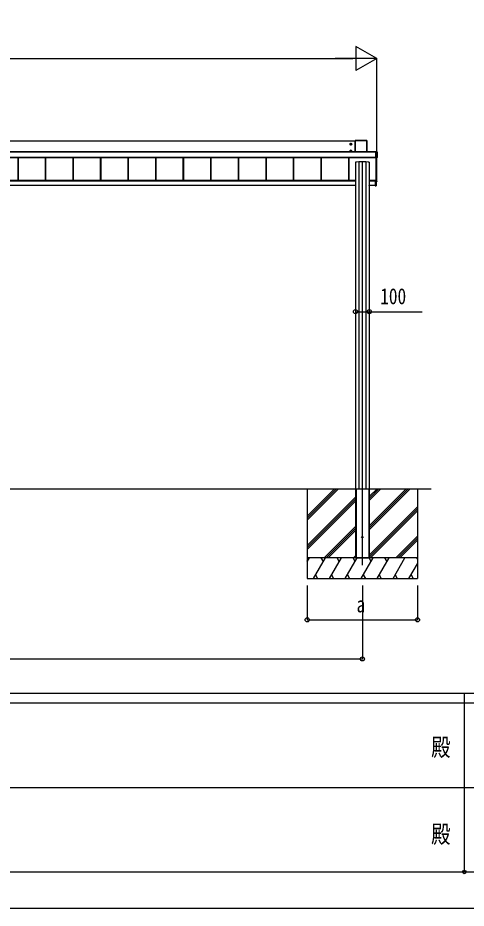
# Model space of a CAD drawing. Units: millimetres, scale not verified. Extents: x -14718 to 14718, y -10396 to 10396.
# Drawn here: x -3258 to -4, y -10394 to -3937 of the extents above; entities that cross this region are included whole.
import ezdxf
from ezdxf.enums import TextEntityAlignment as Align

# ---------------------------------------------------------------- set-up
doc = ezdxf.new("R2010")
doc.units = ezdxf.units.MM
doc.header["$LTSCALE"] = 50
doc.header["$PDMODE"] = 32
doc.header["$PDSIZE"] = 25
for name, color, linetype in [('0-3_YKK_12', 2, 'Continuous'), ('0-4_YKK_A1', 4, 'Continuous'), ('0-5_YKK_D', 6, 'Continuous'), ('0-6_YKK_ZWAK', 7, 'Continuous')]:
    doc.layers.add(name, color=color, linetype=linetype)
doc.styles.add('ＭＳ ゴシック', font='')
doc.styles.get('ＭＳ ゴシック').set_extended_font_data('MS Gothic')

msp = doc.modelspace()

# ---------------------------------------------------------------- linework, layer by layer
at = {"layer": '0-3_YKK_12'}
msp.add_line((-757.43, -7905.42), (-757.43, -4979.72), dxfattribs=at)
at = {"layer": '0-4_YKK_A1'}
for p, q in [((-810.43, -4831.79), (-6504.43, -4831.79)), ((-810.43, -4828.07), (-810.43, -4910.23)), ((-810.09, -4828.21), (-810.43, -4828.07)), ((-810.09, -4910.23), (-810.09, -4828.21)), ((-724.93, -4827.57), (-809.93, -4827.57)), ((-809.93, -4827.57), (-809.59, -4827.71)), ((-809.59, -4827.71), (-809.59, -4828.2)), ((-809.59, -4827.71), (-725.27, -4827.71)), ((-809.59, -4828.2), (-809.59, -4910.23)), ((-725.27, -4828.2), (-809.59, -4828.2)), ((-725.27, -4827.71), (-724.93, -4827.57)), ((-725.27, -4827.71), (-725.27, -4828.2)), ((-725.27, -4910.23), (-725.27, -4828.2)), ((-724.43, -4828.07), (-724.77, -4828.21)), ((-724.77, -4828.21), (-724.77, -4910.23)), ((-724.43, -4910.23), (-724.43, -4828.07)), ((-847.68, -4853.53), (-833.18, -4853.53)), ((-847.68, -4903.5), (-833.18, -4903.5)), ((-842.71, -4852.77), (-843.43, -4852.77)), ((-842.71, -4902.74), (-843.43, -4902.74)), ((-840.43, -4860.78), (-840.43, -4846.28)), ((-840.43, -4910.75), (-840.43, -4896.25)), ((-838.15, -4854.29), (-837.43, -4854.29)), ((-838.15, -4904.26), (-837.43, -4904.26)), ((-658.93, -4910.23), (-6549.93, -4910.23)), ((-658.93, -4910.71), (-6549.93, -4910.71)), ((-658.93, -4949.69), (-6549.93, -4949.69)), ((-658.93, -4950.2), (-6549.93, -4950.2)), ((-6549.93, -4950.34), (-658.93, -4950.34)), ((-658.93, -4950.34), (-6549.93, -4950.34)), ((-3256.33, -4950.34), (-3256.33, -5116.57)), ((-3255.93, -4950.34), (-3255.93, -5116.57)), ((-3058.93, -4950.34), (-3058.93, -5116.57)), ((-3058.93, -4950.34), (-3058.93, -5116.57)), ((-3056.33, -4950.34), (-3056.33, -5116.57)), ((-3056.33, -4950.34), (-3056.33, -5116.57)), ((-3055.93, -4950.34), (-3055.93, -5116.57)), ((-3055.93, -4950.34), (-3055.93, -5116.57)), ((-2858.93, -4950.34), (-2858.93, -5116.57)), ((-2858.93, -4950.34), (-2858.93, -5116.57)), ((-2856.33, -4950.34), (-2856.33, -5116.57)), ((-2856.33, -4950.34), (-2856.33, -5116.57)), ((-2855.93, -4950.34), (-2855.93, -5116.57)), ((-2855.93, -4950.34), (-2855.93, -5116.57)), ((-2658.93, -4950.34), (-2658.93, -5116.57)), ((-2658.93, -4950.34), (-2658.93, -5116.57)), ((-2656.33, -4950.34), (-2656.33, -5116.57)), ((-2656.33, -4950.34), (-2656.33, -5116.57)), ((-2655.93, -4950.34), (-2655.93, -5116.57)), ((-2655.93, -4950.34), (-2655.93, -5116.57)), ((-2458.93, -4950.34), (-2458.93, -5116.57)), ((-2456.33, -4950.34), (-2456.33, -5116.57)), ((-2455.93, -4950.34), (-2455.93, -5116.57)), ((-2258.93, -4950.34), (-2258.93, -5116.57)), ((-2256.33, -4950.34), (-2256.33, -5116.57)), ((-2255.93, -4950.34), (-2255.93, -5116.57)), ((-2058.93, -4950.34), (-2058.93, -5116.57)), ((-2056.33, -4950.34), (-2056.33, -5116.57)), ((-2055.93, -4950.34), (-2055.93, -5116.57)), ((-1858.93, -4950.34), (-1858.93, -5116.57)), ((-1858.93, -4950.34), (-1858.93, -5116.57)), ((-1856.33, -4950.34), (-1856.33, -5116.57)), ((-1856.33, -4950.34), (-1856.33, -5116.57)), ((-1855.93, -4950.34), (-1855.93, -5116.57)), ((-1855.93, -4950.34), (-1855.93, -5116.57)), ((-1658.93, -4950.34), (-1658.93, -5116.57)), ((-1658.93, -4950.34), (-1658.93, -5116.57)), ((-1656.33, -4950.34), (-1656.33, -5116.57)), ((-1656.33, -4950.34), (-1656.33, -5116.57)), ((-1655.93, -4950.34), (-1655.93, -5116.57)), ((-1655.93, -4950.34), (-1655.93, -5116.57)), ((-1458.93, -4950.34), (-1458.93, -5116.57)), ((-1458.93, -4950.34), (-1458.93, -5116.57)), ((-1456.33, -4950.34), (-1456.33, -5116.57)), ((-1456.33, -4950.34), (-1456.33, -5116.57)), ((-1455.93, -4950.34), (-1455.93, -5116.57)), ((-1455.93, -4950.34), (-1455.93, -5116.57)), ((-1258.93, -4950.34), (-1258.93, -5116.57)), ((-1256.33, -4950.34), (-1256.33, -5116.57)), ((-1255.93, -4950.34), (-1255.93, -5116.57)), ((-1058.93, -4950.34), (-1058.93, -5116.57)), ((-1056.33, -4950.34), (-1056.33, -5116.57)), ((-1055.93, -4950.34), (-1055.93, -5116.57)), ((-858.93, -4950.34), (-858.93, -5116.57)), ((-856.33, -4950.34), (-856.33, -5116.57)), ((-855.93, -4950.34), (-855.93, -5116.57)), ((-657.73, -4909), (-658.93, -4909)), ((-658.93, -4909.15), (-658.93, -4909)), ((-658.93, -4909), (-658.93, -4909)), ((-657.73, -4909), (-658.93, -4909)), ((-658.93, -4909.63), (-658.93, -4909.15)), ((-651.89, -4909.63), (-658.93, -4909.63)), ((-658.93, -4950.69), (-651.89, -4950.69)), ((-658.93, -4951.21), (-658.93, -4951.75)), ((-651.89, -4951.21), (-658.93, -4951.21)), ((-658.93, -4951.76), (-658.93, -4951.75)), ((-658.93, -4951.75), (-657.73, -4951.75)), ((-658.93, -4951.76), (-657.73, -4951.76)), ((-657.73, -4909), (-657.73, -4909)), ((-657.73, -4951.75), (-657.73, -4951.76)), ((-657.43, -5124.4), (-657.43, -4951.76)), ((-657.13, -4908.99), (-657.18, -4908.99)), ((-657.13, -4908.95), (-651.43, -4908.95)), ((-657.13, -4908.95), (-657.13, -4908.99)), ((-657.13, -4951.81), (-657.13, -4951.93)), ((-651.43, -4951.93), (-657.13, -4951.93)), ((-652.43, -5124.35), (-652.43, -4951.93)), ((-651.89, -4909.15), (-651.43, -4908.95)), ((-651.89, -4950.69), (-651.89, -4909.63)), ((-651.89, -4950.69), (-651.89, -4951.21)), ((-651.43, -4951.93), (-651.89, -4951.21)), ((-650.93, -4909.45), (-651.39, -4909.65)), ((-651.39, -4909.65), (-651.39, -4950.71)), ((-651.39, -4950.71), (-650.93, -4951.43)), ((-650.93, -4909.45), (-650.93, -4951.43)), ((-807.43, -4984.28), (-807.43, -7348.92)), ((-782.24, -4982.54), (-782.24, -7352.92)), ((-732.62, -4982.54), (-732.62, -7352.92)), ((-707.43, -4984.28), (-707.43, -7348.92)), ((-651.9, -5083.83), (-652.43, -5083.8)), ((-651.43, -5125.39), (-651.43, -5084.33)), ((-807.43, -5116.57), (-6447.43, -5116.57)), ((-807.43, -5118.57), (-6447.43, -5118.57)), ((-807.43, -5121.44), (-6443.43, -5121.44)), ((-808.28, -5152.92), (-6443.43, -5152.92)), ((-808.43, -5155.1), (-808.3, -5152.92)), ((-808.28, -5152.92), (-807.8, -5152.92)), ((-807.8, -5152.92), (-807.93, -5155.1)), ((-807.43, -5152.92), (-807.8, -5152.92)), ((-660.43, -5116.57), (-707.43, -5116.57)), ((-664.43, -5118.57), (-707.43, -5118.57)), ((-664.43, -5121.44), (-707.43, -5121.44)), ((-707.06, -5152.92), (-707.43, -5152.92)), ((-707.43, -5155.1), (-706.93, -5155.1)), ((-706.93, -5155.42), (-707.43, -5155.42)), ((-707.06, -5152.92), (-706.58, -5152.92)), ((-706.93, -5155.1), (-707.06, -5152.92)), ((-706.93, -5155.42), (-706.93, -5155.1)), ((-706.73, -5155.42), (-706.93, -5155.42)), ((-664.43, -5152.92), (-706.58, -5152.92)), ((-706.56, -5152.92), (-706.43, -5155.1)), ((-659.43, -5116.92), (-664.43, -5116.91)), ((-664.43, -5121.2), (-664.43, -5116.91)), ((-664.43, -5121.2), (-664.43, -5121.4)), ((-658.71, -5121.21), (-664.43, -5121.2)), ((-664.43, -5121.7), (-658.23, -5121.72)), ((-664.43, -5155.48), (-658.21, -5155.1)), ((-664.43, -5155.18), (-664.43, -5155.48)), ((-660.93, -5116.18), (-657.73, -5116.18)), ((-660.93, -5116.57), (-660.93, -5116.18)), ((-660.43, -5116.57), (-660.43, -5116.86)), ((-660.43, -5116.86), (-660.43, -5116.91)), ((-659.43, -5116.92), (-659.43, -5116.18)), ((-658.71, -5118.63), (-658.71, -5121.21)), ((-658.71, -5118.63), (-658.43, -5118.63)), ((-658.71, -5121.21), (-658.43, -5121.21)), ((-658.23, -5121.42), (-658.23, -5118.43)), ((-658.23, -5121.42), (-658.23, -5121.42)), ((-658.21, -5116.18), (-658.21, -5118.13)), ((-658.21, -5118.13), (-657.93, -5118.13)), ((-658.21, -5121.72), (-657.93, -5121.72)), ((-657.93, -5154.8), (-658.21, -5154.8)), ((-657.93, -5118.13), (-657.93, -5116.18)), ((-657.93, -5121.72), (-657.93, -5118.13)), ((-657.93, -5154.8), (-657.93, -5121.72)), ((-652.43, -5124.92), (-657.93, -5125.25)), ((-657.93, -5126.51), (-651.9, -5126.13)), ((-657.93, -5126.51), (-651.9, -5126.13)), ((-651.9, -5125.89), (-657.61, -5126.23)), ((-657.61, -5126.23), (-657.61, -5126.28)), ((-652.93, -5124.9), (-656.93, -5124.9)), ((-652.43, -5124.92), (-652.43, -5124.35)), ((-651.9, -5126.13), (-651.9, -5125.89)), ((-651.9, -5126.13), (-651.9, -5126.13)), ((-651.43, -5125.39), (-651.43, -5125.63)), ((-12307.43, -7352.92), (-257.43, -7352.92)), ((-1157.43, -7352.92), (-1157.43, -8002.92)), ((-1157.43, -7579.55), (-930.8, -7352.92)), ((-1157.43, -7551.27), (-959.08, -7352.92)), ((-1157.43, -7565.41), (-945, -7352.98)), ((-807.43, -7348.92), (-807.43, -7852.92)), ((-807.43, -7352.92), (-807.13, -7352.92)), ((-807.43, -7352.92), (-807.43, -7852.92)), ((-807.13, -7352.92), (-707.73, -7352.92)), ((-804.93, -7352.92), (-804.93, -7852.92)), ((-803.43, -7352.92), (-803.43, -7852.92)), ((-711.43, -7352.92), (-711.43, -7852.92)), ((-709.93, -7352.92), (-709.93, -7852.92)), ((-707.43, -7348.92), (-707.43, -7852.92)), ((-707.43, -7352.92), (-707.43, -7852.92)), ((-707.43, -7437.92), (-622.43, -7352.92)), ((-707.43, -7423.78), (-636.57, -7352.92)), ((-707.43, -7409.63), (-650.72, -7352.92)), ((-707.43, -7650.05), (-410.34, -7352.96)), ((-707.43, -7635.91), (-424.48, -7352.96)), ((-707.43, -7621.77), (-438.62, -7352.96)), ((-357.43, -7352.92), (-357.43, -8002.92)), ((-1157.43, -7763.4), (-807.43, -7413.4)), ((-1157.43, -7777.54), (-807.43, -7427.54)), ((-1157.43, -7791.68), (-807.43, -7441.68)), ((-707.43, -7833.9), (-357.43, -7483.9)), ((-707.43, -7848.04), (-357.43, -7498.04)), ((-698.17, -7852.92), (-357.43, -7512.18)), ((-1034.82, -7852.92), (-807.43, -7625.53)), ((-1020.68, -7852.92), (-807.43, -7639.67)), ((-1006.54, -7852.92), (-807.43, -7653.82)), ((-514.32, -7852.92), (-357.43, -7696.03)), ((-500.18, -7852.92), (-357.43, -7710.17)), ((-486.04, -7852.92), (-357.43, -7724.32)), ((-357.43, -7852.92), (-1157.43, -7852.92)), ((-1157.43, -7881.86), (-1140.72, -7852.92)), ((-357.43, -7852.92), (-1157.43, -7852.92)), ((-1155.72, -7878.9), (-1157.43, -7875.94)), ((-1111.85, -8002.92), (-1025.25, -7852.92)), ((-1040.25, -7878.9), (-1055.25, -7852.92)), ((-996.38, -8002.92), (-909.78, -7852.92)), ((-924.78, -7878.9), (-939.78, -7852.92)), ((-880.91, -8002.92), (-794.31, -7852.92)), ((-809.31, -7878.9), (-824.31, -7852.92)), ((-822.69, -7852.92), (-807.43, -7837.66)), ((-807.43, -7852.92), (-707.43, -7852.92)), ((-765.44, -8002.92), (-678.84, -7852.92)), ((-693.84, -7878.9), (-708.84, -7852.92)), ((-649.97, -8002.92), (-563.37, -7852.92)), ((-578.37, -7878.9), (-593.37, -7852.92)), ((-534.5, -8002.92), (-447.9, -7852.92)), ((-357.43, -7861.58), (-362.43, -7852.92)), ((-419.03, -8002.92), (-357.43, -7896.22)), ((-1157.43, -8002.92), (-357.43, -8002.92)), ((-1096.86, -7976.94), (-1081.86, -8002.92)), ((-981.39, -7976.94), (-966.39, -8002.92)), ((-865.92, -7976.94), (-850.92, -8002.92)), ((-750.44, -7976.94), (-735.44, -8002.92)), ((-634.98, -7976.94), (-619.98, -8002.92)), ((-519.5, -7976.94), (-504.51, -8002.92)), ((-404.03, -7976.94), (-389.04, -8002.92))]:
    msp.add_line(p, q, dxfattribs=at)
for points in [[(-840.43, -4847.76), (-845.43, -4850.64), (-845.43, -4856.42), (-840.43, -4859.3), (-835.43, -4856.42), (-835.43, -4850.64)], [(-840.43, -4897.73), (-845.43, -4900.61), (-845.43, -4906.39), (-840.43, -4909.27), (-835.43, -4906.39), (-835.43, -4900.61)]]:
    msp.add_lwpolyline(points, close=True, dxfattribs=at)
for points in [[(-843.43, -4852.77), (-843.43, -4854.29), (-842.71, -4854.29)], [(-843.43, -4902.74), (-843.43, -4904.26), (-842.71, -4904.26)], [(-839.67, -4851.25), (-839.67, -4850.53), (-841.19, -4850.53), (-841.19, -4851.25)], [(-841.19, -4855.81), (-841.19, -4856.53), (-839.67, -4856.53), (-839.67, -4855.81)], [(-839.67, -4901.22), (-839.67, -4900.5), (-841.19, -4900.5), (-841.19, -4901.22)], [(-841.19, -4905.78), (-841.19, -4906.5), (-839.67, -4906.5), (-839.67, -4905.78)], [(-837.43, -4854.29), (-837.43, -4852.77), (-838.15, -4852.77)], [(-837.43, -4904.26), (-837.43, -4902.74), (-838.15, -4902.74)], [(-658.93, -4909.15), (-651.89, -4909.15), (-651.89, -4909.63)], [(-658.93, -4951.21), (-658.93, -4950.69), (-658.93, -4909.63)], [(-807.43, -5155.42), (-807.93, -5155.42), (-808.13, -5155.42)], [(-807.93, -5155.42), (-807.93, -5155.1), (-807.43, -5155.1)], [(-658.25, -5121.42), (-664.43, -5121.4), (-664.43, -5121.7), (-664.43, -5155.18)], [(-658.21, -5121.72), (-658.21, -5154.8), (-664.43, -5155.18)], [(-658.43, -5121.23), (-658.43, -5121.21), (-658.43, -5118.63)], [(-658.23, -5121.42), (-658.23, -5121.42), (-658.24, -5121.42)], [(-807.13, -7352.92), (-707.73, -7352.92), (-707.43, -7352.92)]]:
    msp.add_lwpolyline(points, dxfattribs=at)
for centre, radius in [((-840.43, -4853.53), 6.25), ((-840.43, -4903.5), 6.25), ((-840.43, -4853.53), 5), ((-840.43, -4903.5), 5), ((-757.43, -7702.92), 5)]:
    msp.add_circle(centre, radius, dxfattribs=at)
for centre, radius, start, end in [((-809.59, -4828.21), 0.5, 90.15046, 179.81463), ((-809.71, -4832.31), 4.12, 88.40447, 95.35624), ((-725.27, -4828.21), 0.5, 0.18537, 89.84954), ((-725.15, -4832.31), 4.12, 84.64376, 91.59553), ((-840.43, -4853.53), 5.58, 153.74848, 206.25152), ((-840.43, -4903.5), 5.58, 153.74848, 206.25152), ((-840.43, -4853.53), 5.58, 93.74848, 146.25152), ((-840.43, -4853.53), 5.58, 213.74848, 266.25152), ((-840.43, -4903.5), 5.58, 93.74848, 146.25152), ((-840.43, -4903.5), 5.58, 213.74848, 266.25152), ((-842.71, -4851.25), 1.52, 270, 0), ((-842.71, -4855.81), 1.52, 0, 90), ((-842.71, -4901.22), 1.52, 270, 0), ((-842.71, -4905.78), 1.52, 0, 90), ((-840.43, -4853.53), 5.58, 33.74848, 86.25152), ((-840.43, -4853.53), 5.58, 273.74848, 326.25152), ((-840.43, -4903.5), 5.58, 33.74848, 86.25152), ((-840.43, -4903.5), 5.58, 273.74848, 326.25152), ((-838.15, -4851.25), 1.52, 180, 270), ((-838.15, -4855.81), 1.52, 90, 180), ((-838.15, -4901.22), 1.52, 180, 270), ((-838.15, -4905.78), 1.52, 90, 180), ((-840.43, -4853.53), 5.58, 333.74848, 26.25152), ((-840.43, -4903.5), 5.58, 333.74848, 26.25152), ((-657.64, -4954.37), 2.62, 81.42612, 92.09097), ((-657.13, -4951.51), 0.301, 243.24083, 270.00691), ((-657.29, -4907.59), 1.41, 271.33232, 274.49739), ((-651.89, -4909.65), 0.5, 0.18537, 89.84954), ((-651.78, -4913.75), 4.12, 84.64376, 91.59553), ((-651.78, -4954.81), 4.12, 84.64376, 91.59553), ((-651.89, -4950.7), 0.502, 270.31408, 359.651), ((-651.93, -5084.33), 0.5, 0.01604, 86.51881), ((-808.13, -5155.12), 0.3, 176.5, 270), ((-706.73, -5155.12), 0.3, 270, 3.5), ((-658.64, -5123.2), 1.98, 83.79926, 91.95127), ((-658.25, -5121.72), 0.3, 87.77338, 89.77816), ((-658.25, -5121.56), 0.141, 85.77463, 89.9759), ((-659.48, -5121.64), 1.25, 356.45735, 10.27369), ((-659.44, -5121.59), 1.21, 354.17006, 8.37745), ((-659.56, -5118.2), 1.35, 350.09675, 2.91202), ((-658.23, -5118.13), 0.3, 269.98255, 359.98254), ((-658.23, -5121.72), 0.3, 0, 89.87763), ((-659.43, -5121.64), 1.22, 356.27163, 10.47203), ((-658.23, -5154.8), 0.3, 273.5, 0), ((-659.44, -5154.95), 1.24, 353.06854, 6.93146), ((-657.63, -5125.94), 0.3, 180.0189, 273.51595), ((-657.63, -5125.98), 0.3, 180.0189, 273.51595), ((-657.73, -5115.88), 0.3, 269.98255, 359.98252), ((-656.93, -5124.4), 0.5, 180.01746, 270.01745), ((-652.93, -5124.4), 0.5, 269.98255, 359.98254), ((-651.93, -5125.39), 0.5, 273.48119, 359.98396), ((-651.93, -5125.63), 0.5, 273.6197, 0), ((-651.93, -5125.63), 0.5, 273.48119, 359.98396)]:
    msp.add_arc(centre, radius, start, end, dxfattribs=at)
for centre, major_axis, ratio, start_param, end_param in [((-809.93, -4828.07), (0.382, -0.325), 0.996231, 2.2770247, 3.8440941), ((-724.93, -4828.07), (0.382, 0.325), 0.996231, 5.5806839, 7.1477533), ((-657.73, -4908.99), (0.6, 0), 0.026226, 4.712389, 5.6461648), ((-657.73, -4951.81), (0.6, 0), 0.096025, 6.2831853, 7.8539816), ((-657.13, -4951.63), (0, 0.3), 0.998743, 2.0534275, 3.1415927), ((-657.13, -4909.26), (0, 0.3), 0.998743, 6.2831853, 6.8214342), ((-657.73, -4908.99), (0.6, 0), 0.026226, 5.6461648, 6.2831853), ((-651.43, -4909.46), (0.382, 0.325), 0.996231, 5.5806839, 7.1477533), ((-651.43, -4951.43), (0.382, -0.325), 0.996231, 5.4186173, 6.9856867), ((-757.43, -4984.28), (50, 0), 0.04, 6.2831853, 9.424778), ((-807.93, -5155.12), (0.5, -0.018), 0.036539, 1.5736281, 3.1406975), ((-706.93, -5155.12), (0.5, 0.018), 0.036539, 0.0008951, 1.5679645), ((-658.21, -5118.63), (-0.301, 0.4), 0.997782, 5.6362522, 7.2070486), ((-658.73, -5121.21), (-0.001, 0.2), 0.09157, 4.6769241, 4.7117655), ((-658.23, -5121.22), (0.482, 0.007), 0.414889, 3.1353871, 4.6694768), ((-658.23, -5118.63), (-0.108, 0.169), 0.994155, 5.7105836, 7.28138), ((-658.23, -5121.22), (0.145, 0.15), 0.921201, 2.3804184, 3.9145081), ((-658.21, -5121.22), (-0.301, 0.4), 0.997782, 2.4579529, 2.4946596), ((-658.21, -5126.31), (0.6, 0.037), 0.034769, 5.198958, 6.2810574)]:
    msp.add_ellipse(centre, major_axis=major_axis, ratio=ratio, start_param=start_param, end_param=end_param, dxfattribs=at)
at = {"layer": '0-5_YKK_D'}
for p, q in [((-652.43, -4231.79), (-803.99, -4144.29)), ((-803.99, -4144.29), (-803.99, -4319.29)), ((-12287.43, -4231.79), (-827.43, -4231.79)), ((-652.43, -4231.79), (-955.54, -4231.79)), ((-652.43, -4231.79), (-803.99, -4319.29)), ((-652.43, -4950.93), (-652.43, -4230.79)), ((-1157.43, -8052.92), (-1157.43, -8303.92)), ((-757.43, -8052.92), (-757.43, -8587.3)), ((-357.43, -8052.92), (-357.43, -8303.92)), ((-1157.43, -8302.92), (-357.43, -8302.92)), ((-6557.43, -8586.3), (-757.43, -8586.3))]:
    msp.add_line(p, q, dxfattribs=at)
msp.add_lwpolyline([(-807.43, -6068.46), (-707.43, -6068.46), (-322.33, -6068.46)], dxfattribs=at)
for centre in [(-807.43, -6068.46), (-707.43, -6068.46), (-1157.43, -8302.92), (-357.43, -8302.92), (-757.43, -8586.3)]:
    msp.add_circle(centre, 14.88, dxfattribs=at)
at = {"layer": '0-6_YKK_ZWAK'}
for p, q in [((13632.57, -8836.3), (-13667.43, -8836.3)), ((-17.43, -8836.3), (-17.43, -10131.3)), ((-17.43, -8906.3), (-4567.43, -8906.3)), ((4532.57, -8906.3), (-17.43, -8906.3)), ((-4541.18, -9518.8), (-17.43, -9518.8)), ((-17.43, -9518.8), (4532.57, -9518.8)), ((-4567.43, -10131.3), (-17.43, -10131.3)), ((-17.43, -10131.3), (4532.57, -10131.3))]:
    msp.add_line(p, q, dxfattribs=at)
msp.add_lwpolyline([(-14717.5, -10393.8), (14717.5, -10393.8), (14717.5, 10396.2), (-14717.5, 10396.2)], close=True, dxfattribs=at)
msp.add_point((-17.43, -10131.3), dxfattribs=at)

# ---------------------------------------------------------------- texts
at = {"layer": '0-5_YKK_D', "style": 'ＭＳ ゴシック', "width": 0.8}
for s, p in [('100', (-627.93, -6048.46)), ('a', (-799.43, -8282.92))]:
    msp.add_text(s, height=115.5, dxfattribs=at).set_placement(p, align=Align.BOTTOM_LEFT)
at = {"layer": '0-6_YKK_ZWAK', "style": 'ＭＳ ゴシック', "width": 0.8}
for p in [(-257.83, -9329.22), (-257.83, -9959.22)]:
    msp.add_text('殿', height=128.3, dxfattribs=at).set_placement(p, align=Align.BOTTOM_LEFT)

doc.saveas('drawing.dxf')
